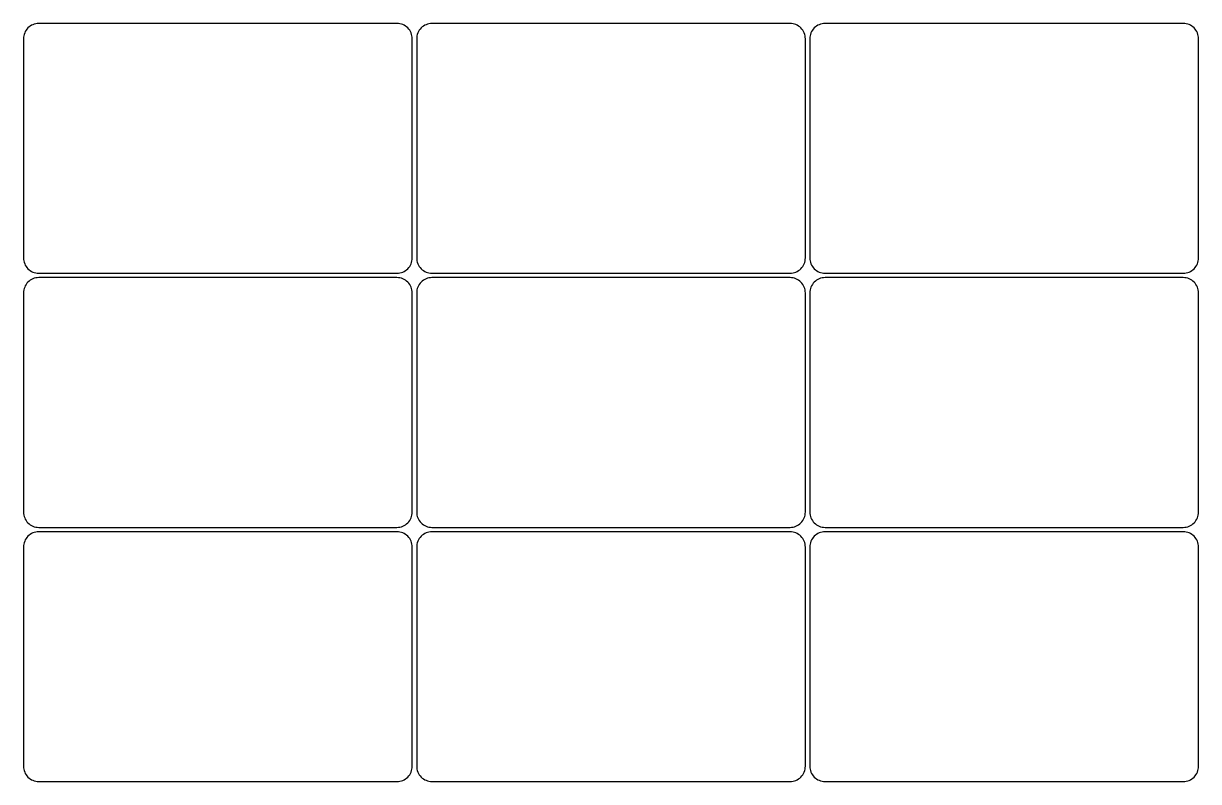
# Model space of a CAD drawing. Header units: inches. Extents: x 0.6 to 11.1, y -7.6 to -0.7.
import ezdxf

# ---------------------------------------------------------------- set-up
doc = ezdxf.new("R2010")
doc.units = ezdxf.units.IN

msp = doc.modelspace()

# ---------------------------------------------------------------- linework, layer by layer
for points in [[(3.919, -2.97, 0.414214), (4.057, -2.832), (4.057, -0.858, 0.414214), (3.919, -0.72), (0.694, -0.72, 0.414214), (0.557, -0.858), (0.557, -2.832, 0.414214), (0.694, -2.97)], [(7.459, -2.97, 0.414214), (7.597, -2.832), (7.597, -0.858, 0.414214), (7.459, -0.72), (4.234, -0.72, 0.414214), (4.097, -0.858), (4.097, -2.832, 0.414214), (4.234, -2.97)], [(10.999, -2.97, 0.414214), (11.137, -2.832), (11.137, -0.858, 0.414214), (10.999, -0.72), (7.774, -0.72, 0.414214), (7.637, -0.858), (7.637, -2.832, 0.414214), (7.774, -2.97)], [(3.919, -5.26, 0.414214), (4.057, -5.122), (4.057, -3.148, 0.414214), (3.919, -3.01), (0.694, -3.01, 0.414214), (0.557, -3.148), (0.557, -5.122, 0.414214), (0.694, -5.26)], [(7.459, -5.26, 0.414214), (7.597, -5.122), (7.597, -3.148, 0.414214), (7.459, -3.01), (4.234, -3.01, 0.414214), (4.097, -3.148), (4.097, -5.122, 0.414214), (4.234, -5.26)], [(10.999, -5.26, 0.414214), (11.137, -5.122), (11.137, -3.148, 0.414214), (10.999, -3.01), (7.774, -3.01, 0.414214), (7.637, -3.148), (7.637, -5.122, 0.414214), (7.774, -5.26)], [(3.919, -7.55, 0.414214), (4.057, -7.412), (4.057, -5.438, 0.414214), (3.919, -5.3), (0.694, -5.3, 0.414214), (0.557, -5.438), (0.557, -7.412, 0.414214), (0.694, -7.55)], [(7.459, -7.55, 0.414214), (7.597, -7.412), (7.597, -5.438, 0.414214), (7.459, -5.3), (4.234, -5.3, 0.414214), (4.097, -5.438), (4.097, -7.412, 0.414214), (4.234, -7.55)], [(10.999, -7.55, 0.414214), (11.137, -7.412), (11.137, -5.438, 0.414214), (10.999, -5.3), (7.774, -5.3, 0.414214), (7.637, -5.438), (7.637, -7.412, 0.414214), (7.774, -7.55)]]:
    msp.add_lwpolyline(points, format="xyb", close=True)

doc.saveas('drawing.dxf')
